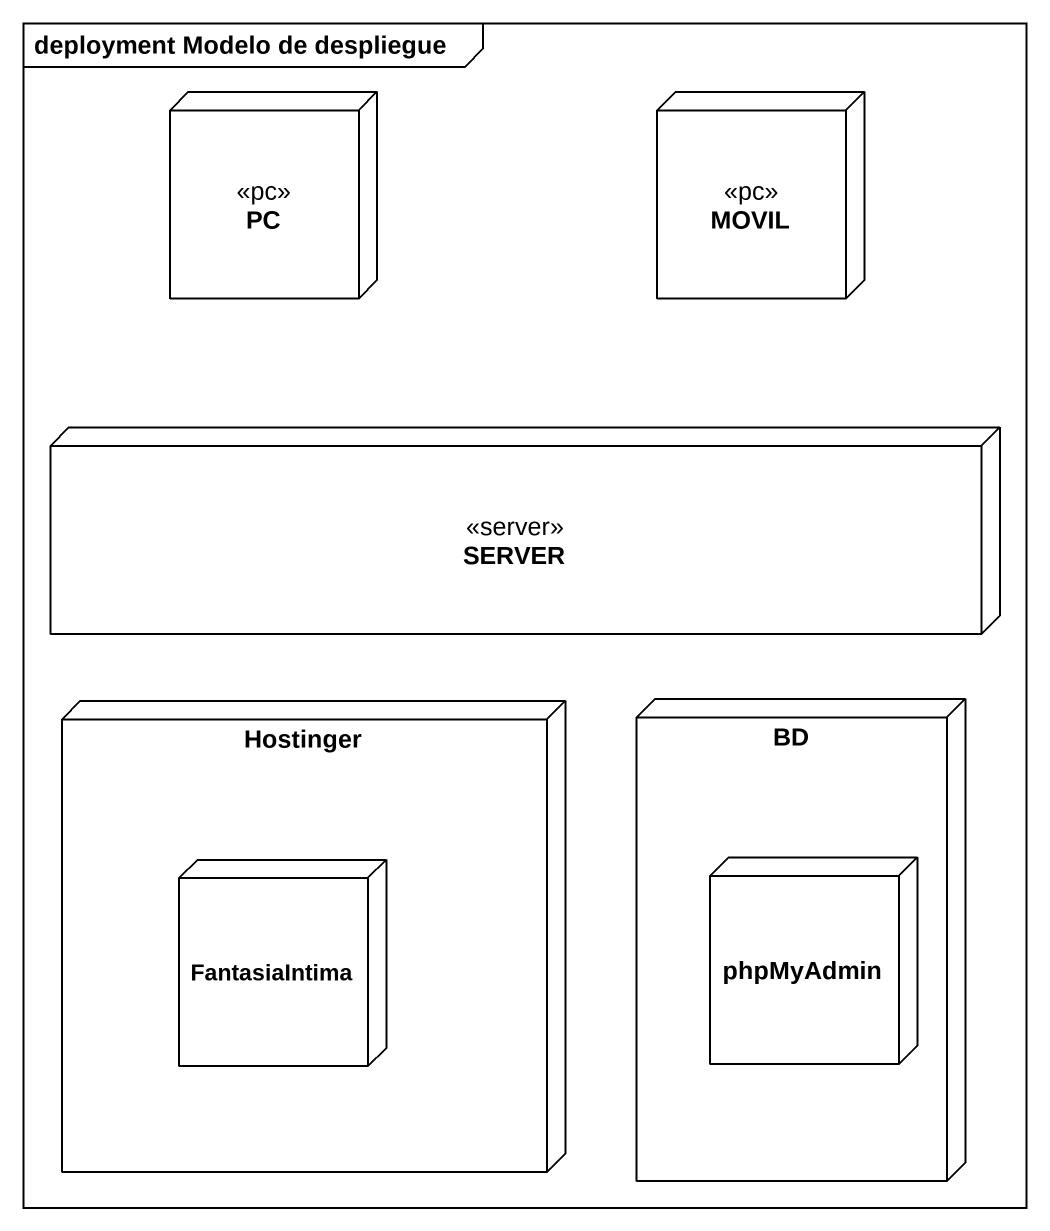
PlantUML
@startuml
mainframe deployment Modelo de despliegue
node PC <<pc>>
node MOVIL <<pc>>
node SERVER <<server>>
node Hostinger {
  node FantasiaIntima
}
node BD {
  node phpMyAdmin
}
@enduml
